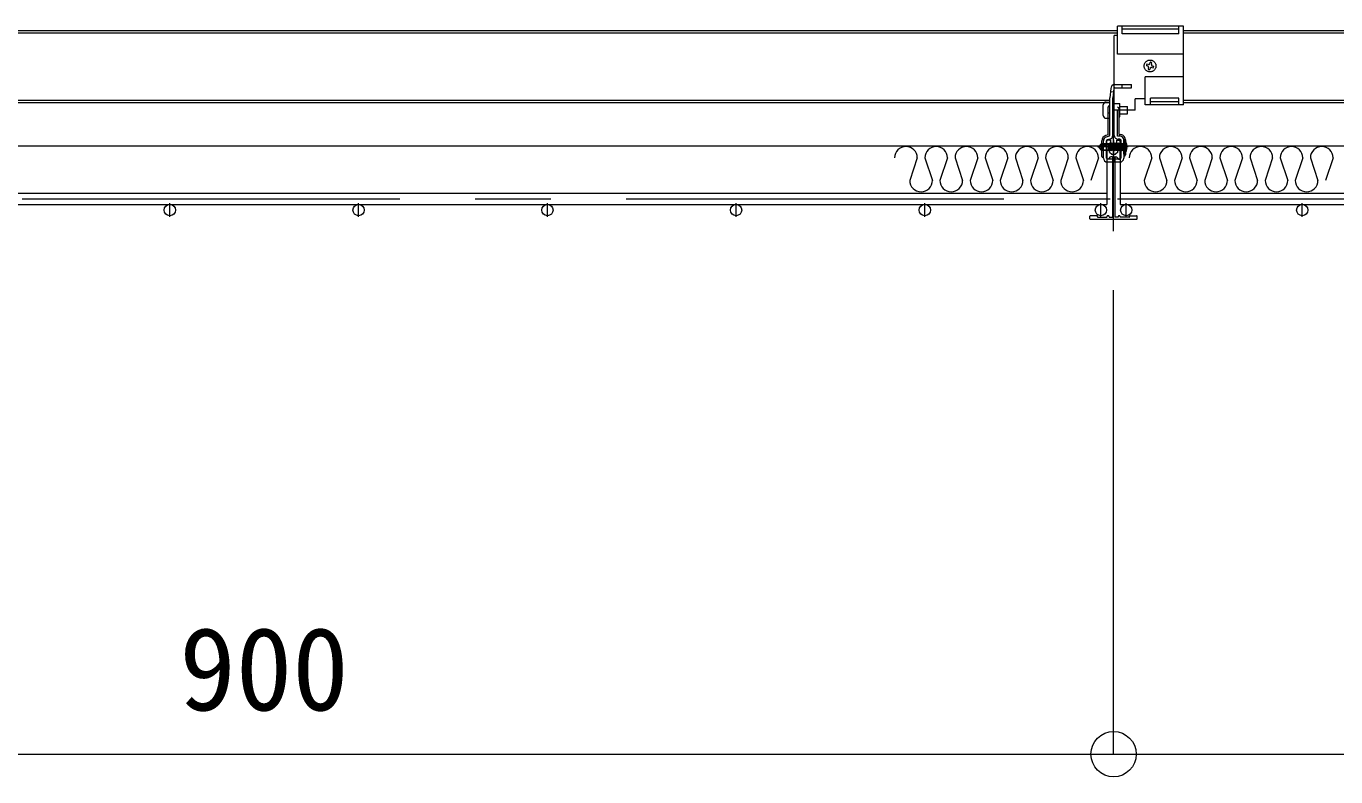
# Model space of a CAD drawing. Units: millimetres at full size, sheet at 1:40; details may follow other scales. Extents: x -7707 to 7893, y -5335 to 5359.
# Drawn here: x 2000 to 2694, y 2477 to 2875 of the extents above; entities that cross this region are included whole.
import ezdxf
from ezdxf.enums import TextEntityAlignment as Align

# ---------------------------------------------------------------- set-up
doc = ezdxf.new("R2010")
doc.units = ezdxf.units.MM
doc.header["$LTSCALE"] = 40
doc.header["$PDMODE"] = 32
doc.header["$PDSIZE"] = 24
for name, pattern in [('CHAIN1', [8, 5, -1, 1, -1]), ('CHAIN2', [12, 9, -1, 1, -1]), ('DASHED1', [1.8, 1.2, -0.6]), ('LONG_DASHED1', [7, 6, -1])]:
    doc.linetypes.add(name, pattern=pattern)
for name, color, linetype, lineweight in [('7-0_中心線', 4, 'CHAIN1', 9), ('7-1_吊り材', 7, 'Continuous', 18), ('7-2_メイン・クロス', 3, 'Continuous', 18), ('7-4_ブレース・補強材', 4, 'Continuous', 9), ('7-5_寸法', 4, 'Continuous', 9), ('7-C_ビス・アンカーボ', 2, 'Continuous', 25), ('7-D_パネル', 4, 'Continuous', 18)]:
    doc.layers.add(name, color=color, linetype=linetype, lineweight=lineweight)
doc.styles.add('ＭＳ ゴシック', font='')
doc.styles.get('ＭＳ ゴシック').set_extended_font_data('MS Gothic')

msp = doc.modelspace()

# ---------------------------------------------------------------- linework, layer by layer
at = {"layer": '7-0_中心線'}
for p, q in [((2576.31, 2766.27), (2576.31, 2822.72)), ((2576.31, 2774.69), (2576.31, 2805.89)), ((1678.08, 2783.49), (2574.42, 2783.49)), ((2578.4, 2783.49), (3474.59, 2783.49)), ((2076.31, 2773.88), (2076.31, 2781.14)), ((2176.31, 2773.88), (2176.31, 2781.14)), ((2276.31, 2773.88), (2276.31, 2781.14)), ((2376.31, 2773.88), (2376.31, 2781.14)), ((2476.31, 2773.88), (2476.31, 2781.14)), ((2569.63, 2773.88), (2569.63, 2781.14)), ((2583.01, 2773.88), (2583.01, 2781.14)), ((2676.31, 2773.88), (2676.31, 2781.14))]:
    msp.add_line(p, q, dxfattribs=at)
at = {"layer": '7-0_中心線', "linetype": 'CHAIN2'}
msp.add_line((2584.04, 2810.94), (2567.75, 2810.94), dxfattribs=at)
at = {"layer": '7-1_吊り材'}
for p, q in [((2613.31, 2874.85), (2578.31, 2874.85)), ((2578.31, 2860.1), (2578.31, 2874.85)), ((2580.81, 2870.86), (2580.81, 2874.85)), ((2610.81, 2873.25), (2580.81, 2873.25)), ((2610.81, 2870.86), (2610.81, 2874.85)), ((2613.31, 2833.25), (2613.31, 2874.85)), ((2578.31, 2869.85), (2576.71, 2869.85)), ((2576.71, 2834.48), (2576.71, 2869.85)), ((2610.81, 2870.86), (2580.81, 2870.86)), ((2613.31, 2860.1), (2578.31, 2860.1)), ((2613.31, 2848), (2593.01, 2848)), ((2593.01, 2833.25), (2593.01, 2848)), ((2574.81, 2841.79), (2574.31, 2836.89)), ((2576.22, 2839.89), (2574.64, 2840.05)), ((2576.41, 2841.79), (2575.91, 2836.89)), ((2576.91, 2843.89), (2585.81, 2843.89)), ((2576.91, 2842.29), (2585.81, 2842.29)), ((2580.81, 2842.29), (2580.81, 2843.89)), ((2585.81, 2842.29), (2585.81, 2843.89)), ((2570.81, 2827.59), (2570.81, 2833.19)), ((2572.31, 2834.69), (2574.31, 2834.69)), ((2573.51, 2817.29), (2573.51, 2832.09)), ((2574.31, 2817.06), (2574.31, 2836.89)), ((2574.31, 2826.09), (2574.31, 2834.69)), ((2575.91, 2817.06), (2575.91, 2836.89)), ((2575.91, 2832.39), (2576.71, 2832.39)), ((2576.71, 2816.99), (2576.71, 2834.48)), ((2576.71, 2833.99), (2579.71, 2833.99)), ((2579.21, 2817.44), (2579.21, 2830.99)), ((2579.71, 2826.79), (2579.71, 2833.99)), ((2579.71, 2832.39), (2583.61, 2832.39)), ((2583.61, 2828.39), (2583.61, 2832.39)), ((2593.01, 2836.45), (2587.71, 2836.45)), ((2587.71, 2830.39), (2587.71, 2836.45)), ((2613.31, 2833.25), (2593.01, 2833.25)), ((2595.81, 2833.25), (2595.81, 2836.69)), ((2610.81, 2836.69), (2595.81, 2836.69)), ((2610.81, 2834.85), (2595.81, 2834.85)), ((2610.81, 2833.25), (2610.81, 2836.69)), ((2572.31, 2826.09), (2574.31, 2826.09)), ((2575.91, 2828.39), (2576.71, 2828.39)), ((2587.71, 2830.39), (2576.71, 2830.39)), ((2578.31, 2816.59), (2578.31, 2830.39)), ((2579.21, 2826.79), (2579.71, 2826.79)), ((2579.71, 2828.39), (2583.61, 2828.39)), ((2573.51, 2817.29), (2572.2, 2816.9)), ((2579.21, 2817.44), (2580.21, 2817.44)), ((2570.15, 2805.83), (2570.15, 2814.12)), ((2570.91, 2804.99), (2570.91, 2814.12)), ((2573.96, 2816.58), (2572.42, 2816.13)), ((2572.51, 2804.99), (2572.51, 2814.12)), ((2574.41, 2815.05), (2572.87, 2814.6)), ((2579.71, 2816.59), (2578.31, 2816.59)), ((2579.71, 2814.99), (2578.71, 2814.99)), ((2580.11, 2814.59), (2580.11, 2804.89)), ((2581.71, 2814.59), (2581.71, 2804.89)), ((2582.61, 2814.59), (2582.61, 2806.79)), ((2575.91, 2804.49), (2573.01, 2804.49)), ((2579.71, 2802.89), (2576.71, 2802.89))]:
    msp.add_line(p, q, dxfattribs=at)
at = {"layer": '7-1_吊り材', "linetype": 'LONG_DASHED1'}
msp.add_line((2573.51, 2828.89), (2574.31, 2828.89), dxfattribs=at)
at = {"layer": '7-1_吊り材', "linetype": 'CHAIN1'}
msp.add_line((2576.31, 2766.27), (2576.31, 2822.72), dxfattribs=at)
at = {"layer": '7-1_吊り材'}
for points in [[(2575.91, 2804.49), (2575.91, 2802.89), (2573.01, 2802.89)], [(2579.71, 2804.49), (2576.71, 2804.49), (2576.71, 2802.89)]]:
    msp.add_lwpolyline(points, dxfattribs=at)
for centre, radius, start, end in [((2576.91, 2841.79), 2.1, 90, 180), ((2576.91, 2841.79), 0.5, 90, 179.99998), ((2572.31, 2833.19), 1.5, 90, 179.99998), ((2574.31, 2832.09), 0.8, 90, 180), ((2578.31, 2830.99), 0.9, 0, 90), ((2572.31, 2827.59), 1.5, 179.99998, 270), ((2579.71, 2814.59), 2.9, 0, 80.07181), ((2573.01, 2814.12), 2.9, 106.38953, 180), ((2573.01, 2814.12), 2.1, 106.38953, 180), ((2573.01, 2814.12), 0.5, 106.38953, 180), ((2573.81, 2817.06), 0.5, 286.38953, 0), ((2573.81, 2817.06), 2.1, 286.38953, 0), ((2578.71, 2816.99), 2, 179.99998, 270), ((2579.71, 2814.59), 2, 0, 89.99998), ((2579.71, 2814.59), 0.4, 0, 90), ((2570.65, 2805.83), 0.5, 180, 270), ((2570.65, 2805.58), 0.25, 270, 0), ((2573.01, 2804.99), 2.1, 180, 270), ((2573.01, 2804.99), 0.5, 180, 270), ((2579.71, 2804.89), 2, 270, 0), ((2579.71, 2804.89), 0.4, 270, 0), ((2581.71, 2806.79), 0.9, 270, 0)]:
    msp.add_arc(centre, radius, start, end, dxfattribs=at)
at = {"layer": '7-2_メイン・クロス'}
for p, q in [((2572.81, 2804.79), (2572.81, 2814.19)), ((2574.56, 2814.49), (2573.11, 2814.49)), ((2574.56, 2814.49), (2574.71, 2814.42)), ((2574.56, 2813.99), (2574.71, 2814.06)), ((2574.56, 2813.99), (2574.71, 2813.92)), ((2574.56, 2813.49), (2574.71, 2813.56)), ((2574.56, 2813.49), (2574.71, 2813.42)), ((2574.56, 2812.99), (2574.71, 2813.06)), ((2574.56, 2812.99), (2574.71, 2812.92)), ((2574.56, 2812.49), (2574.71, 2812.56)), ((2574.56, 2812.49), (2574.71, 2812.42)), ((2574.56, 2811.99), (2574.71, 2812.06)), ((2574.56, 2811.99), (2574.71, 2811.92)), ((2574.56, 2811.49), (2574.71, 2811.56)), ((2574.56, 2811.49), (2574.71, 2811.42)), ((2574.56, 2810.99), (2574.71, 2811.06)), ((2574.56, 2810.99), (2574.71, 2810.92)), ((2574.56, 2810.49), (2574.71, 2810.56)), ((2574.56, 2810.49), (2574.71, 2810.42)), ((2578.06, 2814.24), (2577.92, 2814.17)), ((2578.06, 2813.74), (2577.92, 2813.81)), ((2578.06, 2813.74), (2577.92, 2813.67)), ((2578.06, 2813.24), (2577.92, 2813.31)), ((2578.06, 2813.24), (2577.92, 2813.17)), ((2578.06, 2812.74), (2577.92, 2812.81)), ((2578.06, 2812.74), (2577.92, 2812.67)), ((2578.06, 2812.24), (2577.92, 2812.31)), ((2578.06, 2812.24), (2577.92, 2812.17)), ((2578.06, 2811.74), (2577.92, 2811.81)), ((2578.06, 2811.74), (2577.92, 2811.67)), ((2578.06, 2811.24), (2577.92, 2811.31)), ((2578.06, 2811.24), (2577.92, 2811.17)), ((2578.06, 2810.74), (2577.92, 2810.81)), ((2578.06, 2810.74), (2577.92, 2810.67)), ((2578.06, 2810.24), (2577.92, 2810.31)), ((2578.06, 2810.24), (2577.92, 2810.17)), ((2578.06, 2814.49), (2579.51, 2814.49)), ((2578.06, 2814.49), (2579.51, 2814.49)), ((2578.06, 2814.24), (2578.06, 2814.49)), ((2579.81, 2804.79), (2579.81, 2814.19)), ((2573.71, 2804.49), (2573.11, 2804.49)), ((2573.91, 2804.84), (2574.76, 2805.69)), ((2573.91, 2804.69), (2573.91, 2804.84)), ((2574.11, 2808.19), (2574.11, 2808.99)), ((2574.56, 2808.99), (2574.11, 2808.99)), ((2574.11, 2808.19), (2575.31, 2806.99)), ((2574.56, 2809.99), (2574.71, 2810.06)), ((2574.56, 2809.99), (2574.71, 2809.92)), ((2574.56, 2809.49), (2574.71, 2809.56)), ((2574.56, 2809.49), (2574.71, 2809.42)), ((2574.56, 2808.99), (2574.71, 2809.06)), ((2575.46, 2805.69), (2574.76, 2805.69)), ((2575.31, 2806.99), (2577.31, 2806.99)), ((2575.66, 2805.49), (2575.66, 2773.69)), ((2576.96, 2805.49), (2576.96, 2773.69)), ((2577.16, 2805.69), (2577.86, 2805.69)), ((2578.51, 2808.19), (2577.31, 2806.99)), ((2578.71, 2804.84), (2577.86, 2805.69)), ((2578.06, 2809.74), (2577.92, 2809.81)), ((2578.06, 2809.74), (2577.92, 2809.67)), ((2578.06, 2809.24), (2577.92, 2809.31)), ((2578.06, 2809.24), (2578.51, 2809.24)), ((2578.51, 2808.19), (2578.51, 2809.24)), ((2578.71, 2804.69), (2578.71, 2804.84)), ((2578.91, 2804.49), (2579.51, 2804.49)), ((2563.81, 2772.79), (2563.81, 2774.19)), ((2567.51, 2774.49), (2564.11, 2774.49)), ((2588.51, 2772.49), (2564.11, 2772.49)), ((2567.81, 2773.89), (2567.81, 2774.19)), ((2568.01, 2773.69), (2572.81, 2773.69)), ((2572.81, 2773.94), (2572.81, 2773.69)), ((2573.91, 2773.94), (2573.91, 2773.69)), ((2573.91, 2773.69), (2575.66, 2773.69)), ((2578.71, 2773.69), (2576.96, 2773.69)), ((2578.71, 2773.94), (2578.71, 2773.69)), ((2579.81, 2773.94), (2579.81, 2773.69)), ((2584.61, 2773.69), (2579.81, 2773.69)), ((2584.81, 2773.89), (2584.81, 2774.19)), ((2585.11, 2774.49), (2588.51, 2774.49)), ((2588.81, 2772.79), (2588.81, 2774.19))]:
    msp.add_line(p, q, dxfattribs=at)
at = {"layer": '7-2_メイン・クロス', "linetype": 'CHAIN1'}
msp.add_line((2576.31, 2814.59), (2576.31, 2804.89), dxfattribs=at)
at = {"layer": '7-2_メイン・クロス'}
for centre, radius, start, end in [((2573.11, 2814.19), 0.3, 90, 180), ((2574.61, 2814.24), 0.2, 297.01889, 62.98111), ((2574.61, 2813.74), 0.2, 297.01889, 62.98111), ((2574.61, 2813.24), 0.2, 297.01889, 62.98111), ((2574.61, 2812.74), 0.2, 297.01889, 62.98111), ((2574.61, 2812.24), 0.2, 297.01889, 62.98111), ((2574.61, 2811.74), 0.2, 297.01889, 62.98111), ((2574.61, 2811.24), 0.2, 297.01889, 62.98111), ((2574.61, 2810.74), 0.2, 297.01889, 62.98111), ((2574.61, 2810.24), 0.2, 297.01889, 62.98111), ((2578.01, 2813.99), 0.2, 117.01889, 242.98111), ((2578.01, 2813.49), 0.2, 117.01889, 242.98111), ((2578.01, 2812.99), 0.2, 117.01889, 242.98111), ((2578.01, 2812.49), 0.2, 117.01889, 242.98111), ((2578.01, 2811.99), 0.2, 117.01889, 242.98111), ((2578.01, 2811.49), 0.2, 117.01889, 242.98111), ((2578.01, 2810.99), 0.2, 117.01889, 242.98111), ((2578.01, 2810.49), 0.2, 117.01889, 242.98111), ((2578.01, 2809.99), 0.2, 117.01889, 242.98111), ((2579.51, 2814.19), 0.3, 0, 90), ((2573.11, 2804.79), 0.3, 180, 270), ((2573.71, 2804.69), 0.2, 270, 0), ((2574.61, 2809.74), 0.2, 297.01889, 62.98111), ((2574.61, 2809.24), 0.2, 297.01889, 62.98111), ((2575.46, 2805.49), 0.2, 0, 90), ((2577.16, 2805.49), 0.2, 90, 180), ((2578.01, 2809.49), 0.2, 117.01889, 242.98111), ((2578.91, 2804.69), 0.2, 180, 270), ((2579.51, 2804.79), 0.3, 270, 0), ((2564.11, 2774.19), 0.3, 90, 180), ((2564.11, 2772.79), 0.3, 180, 270), ((2567.51, 2774.19), 0.3, 0, 90), ((2568.01, 2773.89), 0.2, 180, 270), ((2573.36, 2773.94), 0.55, 0, 180), ((2579.26, 2773.94), 0.55, 0, 180), ((2584.61, 2773.89), 0.2, 270, 0), ((2585.11, 2774.19), 0.3, 90, 180), ((2588.51, 2774.19), 0.3, 0, 90), ((2588.51, 2772.79), 0.3, 270, 0)]:
    msp.add_arc(centre, radius, start, end, dxfattribs=at)
at = {"layer": '7-4_ブレース・補強材'}
for p, q in [((1528.81, 2872.49), (2578.31, 2872.49)), ((1528.81, 2871.29), (2578.31, 2871.29)), ((2613.31, 2872.49), (2698.81, 2872.49)), ((2613.31, 2871.29), (2698.81, 2871.29)), ((1528.81, 2835.69), (2574.31, 2835.69)), ((1528.81, 2834.49), (2574.31, 2834.49)), ((2613.31, 2835.69), (2698.81, 2835.69)), ((2613.31, 2834.49), (2698.81, 2834.49))]:
    msp.add_line(p, q, dxfattribs=at)
at = {"layer": '7-5_寸法'}
for p, q in [((2576.31, 2489.3), (2576.31, 2735.02)), ((1676.31, 2489.3), (2576.31, 2489.3)), ((2576.31, 2489.3), (3476.31, 2489.3))]:
    msp.add_line(p, q, dxfattribs=at)
at = {"layer": '7-5_寸法', "color": 7}
msp.add_point((2576.31, 2489.3), dxfattribs=at)
at = {"layer": '7-C_ビス・アンカーボ', "linetype": 'DASHED1', "lineweight": 18}
for p, q in [((2594.49, 2853.63), (2593.7, 2853.88)), ((2594.75, 2854.51), (2593.95, 2854.73)), ((2594.49, 2853.63), (2594.83, 2853.34)), ((2594.9, 2852.9), (2594.67, 2852.09)), ((2594.75, 2854.51), (2595.19, 2854.58)), ((2594.9, 2852.9), (2594.83, 2853.34)), ((2595.49, 2854.91), (2595.19, 2854.58)), ((2595.49, 2854.91), (2595.74, 2855.71)), ((2595.77, 2852.64), (2595.53, 2851.84)), ((2595.77, 2852.64), (2596.07, 2852.98)), ((2596.51, 2853.04), (2596.07, 2852.98)), ((2596.37, 2854.66), (2596.59, 2855.46)), ((2596.37, 2854.66), (2596.43, 2854.21)), ((2596.77, 2853.92), (2596.43, 2854.21)), ((2596.51, 2853.04), (2597.32, 2852.82)), ((2596.77, 2853.92), (2597.57, 2853.67))]:
    msp.add_line(p, q, dxfattribs=at)
at = {"layer": '7-C_ビス・アンカーボ'}
for p, q in [((2568.75, 2811.19), (2569.95, 2812.63)), ((2568.75, 2811.19), (2568.75, 2810.69)), ((2568.75, 2810.69), (2569.95, 2809.26)), ((2569.16, 2810.8), (2570.69, 2812.63)), ((2569.68, 2810.94), (2572.13, 2811.93)), ((2573.75, 2812.63), (2569.95, 2812.63)), ((2573.75, 2812.63), (2574.09, 2812.54)), ((2574.04, 2812), (2573.75, 2809.26)), ((2573.84, 2809.17), (2574.24, 2812.05)), ((2574.62, 2812.16), (2573.92, 2809.3)), ((2574.09, 2812.54), (2574.37, 2813.02)), ((2574.09, 2812.54), (2574.09, 2812.53)), ((2574.29, 2812.47), (2574.37, 2813.02)), ((2574.69, 2812.46), (2574.37, 2813.02)), ((2574.69, 2812.46), (2574.66, 2812.33)), ((2575.46, 2812.46), (2574.69, 2812.46)), ((2575.46, 2812.46), (2574.75, 2809.43)), ((2575.08, 2808.87), (2575.78, 2813.02)), ((2576.1, 2812.46), (2575.4, 2809.43)), ((2575.46, 2812.46), (2575.78, 2813.02)), ((2576.1, 2812.46), (2575.78, 2813.02)), ((2576.87, 2812.46), (2576.1, 2812.46)), ((2576.87, 2812.46), (2576.16, 2809.43)), ((2576.49, 2808.87), (2577.19, 2813.02)), ((2577.52, 2812.46), (2576.81, 2809.43)), ((2576.87, 2812.46), (2577.19, 2813.02)), ((2577.52, 2812.46), (2577.19, 2813.02)), ((2578.28, 2812.46), (2577.52, 2812.46)), ((2577.57, 2809.43), (2578.28, 2812.46)), ((2578.6, 2813.02), (2577.9, 2808.87)), ((2578.22, 2809.43), (2578.93, 2812.46)), ((2578.28, 2812.46), (2578.6, 2813.02)), ((2578.93, 2812.46), (2578.6, 2813.02)), ((2579.69, 2812.46), (2578.93, 2812.46)), ((2578.99, 2809.43), (2579.69, 2812.46)), ((2580.01, 2813.02), (2579.31, 2808.87)), ((2579.63, 2809.43), (2580.34, 2812.46)), ((2579.69, 2812.46), (2580.01, 2813.02)), ((2580.34, 2812.46), (2580.01, 2813.02)), ((2581.25, 2812.63), (2580.34, 2812.46)), ((2580.63, 2809.02), (2581.25, 2812.63)), ((2580.81, 2809.02), (2581.25, 2812.63)), ((2581.25, 2812.63), (2581.75, 2812.92)), ((2581.25, 2809.26), (2581.25, 2812.63)), ((2581.75, 2812.85), (2581.75, 2814.69)), ((2581.75, 2807.19), (2581.75, 2812.85)), ((2582.5, 2807.44), (2582.5, 2814.44)), ((2583.33, 2811.42), (2583.04, 2811.4)), ((2583.04, 2811.4), (2583.04, 2810.49)), ((2583.33, 2810.47), (2583.04, 2810.49)), ((2573.75, 2809.26), (2569.95, 2809.26)), ((2573.75, 2809.26), (2573.84, 2809.17)), ((2573.75, 2809.26), (2573.75, 2809.26)), ((2573.75, 2809.26), (2573.75, 2809.26)), ((2573.92, 2809.3), (2573.84, 2809.17)), ((2573.92, 2809.3), (2574.38, 2809.43)), ((2574.75, 2809.43), (2574.38, 2809.43)), ((2574.75, 2809.43), (2575.08, 2808.87)), ((2575.4, 2809.43), (2575.08, 2808.87)), ((2576.16, 2809.43), (2575.4, 2809.43)), ((2576.16, 2809.43), (2576.49, 2808.87)), ((2576.81, 2809.43), (2576.49, 2808.87)), ((2577.57, 2809.43), (2576.81, 2809.43)), ((2577.57, 2809.43), (2577.9, 2808.87)), ((2578.22, 2809.43), (2577.9, 2808.87)), ((2578.99, 2809.43), (2578.22, 2809.43)), ((2578.99, 2809.43), (2579.31, 2808.87)), ((2579.63, 2809.43), (2579.31, 2808.87)), ((2580.4, 2809.43), (2579.63, 2809.43)), ((2580.63, 2809.02), (2580.4, 2809.43)), ((2580.81, 2809.02), (2580.63, 2809.02)), ((2580.81, 2809.02), (2581.04, 2809.43)), ((2581.25, 2809.26), (2581.04, 2809.43)), ((2581.25, 2809.26), (2581.75, 2808.97))]:
    msp.add_line(p, q, dxfattribs=at)
at = {"layer": '7-C_ビス・アンカーボ', "linetype": 'DASHED1'}
for p, q in [((2581.45, 2812.09), (2580.84, 2810.94)), ((2580.84, 2810.94), (2581.45, 2809.8)), ((2583.04, 2812.88), (2581.45, 2812.09)), ((2583.04, 2809), (2581.45, 2809.8))]:
    msp.add_line(p, q, dxfattribs=at)
at = {"layer": '7-C_ビス・アンカーボ'}
for points in [[(2568.75, 2810.94), (2568.85, 2810.9), (2568.95, 2810.85), (2569.06, 2810.82), (2569.16, 2810.8), (2569.29, 2810.81), (2569.42, 2810.84), (2569.55, 2810.89), (2569.68, 2810.94)], [(2569.95, 2809.26), (2570.26, 2809.64), (2570.53, 2809.99), (2570.72, 2810.32), (2570.8, 2810.58), (2570.75, 2810.78), (2570.59, 2810.88), (2570.35, 2810.93), (2570.04, 2810.94), (2569.68, 2810.94)], [(2573.75, 2809.26), (2573.75, 2811.93), (2572.13, 2811.93)], [(2573.75, 2812.63), (2574.07, 2812.53), (2574.39, 2812.44), (2574.64, 2812.34), (2574.74, 2812.25), (2574.64, 2812.16), (2574.39, 2812.09), (2574.07, 2812.01), (2573.75, 2811.93)], [(2581.04, 2809.43), (2581.25, 2812.63), (2580.4, 2809.43)]]:
    msp.add_lwpolyline(points, dxfattribs=at)
at = {"layer": '7-C_ビス・アンカーボ', "linetype": 'DASHED1', "lineweight": 18}
msp.add_circle((2595.63, 2853.78), 3.15, dxfattribs=at)
for start, end in [(150.39271, 176.89324), (240.39271, 266.89324), (60.39271, 86.89324), (330.39271, 356.89324)]:
    msp.add_arc((2595.63, 2853.78), 1.94, start, end, dxfattribs=at)
at = {"layer": '7-C_ビス・アンカーボ'}
for centre, radius, start, end in [((2582, 2814.69), 0.25, 90, 180), ((2582, 2814.44), 0.5, 0, 90), ((2577.09, 2810.94), 6.26, 4.3721, 30.20221), ((2577.09, 2810.94), 6.26, 329.79781, 355.62791), ((2582, 2807.19), 0.25, 180, 270), ((2582, 2807.44), 0.5, 270, 0)]:
    msp.add_arc(centre, radius, start, end, dxfattribs=at)
at = {"layer": '7-D_パネル'}
for p, q in [((2472.31, 2805.12), (2468.31, 2793.19)), ((2476.31, 2805.12), (2480.31, 2793.19)), ((2488.31, 2805.12), (2484.31, 2793.19)), ((2492.31, 2805.12), (2496.31, 2793.19)), ((2504.31, 2805.12), (2500.31, 2793.19)), ((2508.31, 2805.12), (2512.31, 2793.19)), ((2520.31, 2805.12), (2516.31, 2793.19)), ((2524.31, 2805.12), (2528.31, 2793.19)), ((2536.31, 2805.12), (2532.31, 2793.19)), ((2540.31, 2805.12), (2544.31, 2793.19)), ((2552.31, 2805.12), (2548.31, 2793.19)), ((2556.31, 2805.12), (2560.31, 2793.19)), ((2568.31, 2805.12), (2564.31, 2793.19)), ((2596.6, 2805.12), (2592.6, 2793.19)), ((2600.6, 2805.12), (2604.6, 2793.19)), ((2612.6, 2805.12), (2608.6, 2793.19)), ((2616.6, 2805.12), (2620.6, 2793.19)), ((2628.6, 2805.12), (2624.6, 2793.19)), ((2632.6, 2805.12), (2636.6, 2793.19)), ((2644.6, 2805.12), (2640.6, 2793.19)), ((2648.6, 2805.12), (2652.6, 2793.19)), ((2660.6, 2805.12), (2656.6, 2793.19)), ((2664.6, 2805.12), (2668.6, 2793.19)), ((2676.6, 2805.12), (2672.6, 2793.19)), ((2680.6, 2805.12), (2684.6, 2793.19)), ((2692.6, 2805.12), (2688.6, 2793.19))]:
    msp.add_line(p, q, dxfattribs=at)
at = {"layer": '7-D_パネル', "lineweight": 9}
for p, q in [((2572.81, 2786.17), (2572.81, 2780.49)), ((2579.81, 2786.49), (2579.81, 2780.49)), ((1679.81, 2780.49), (2572.81, 2780.49)), ((2579.81, 2780.49), (3472.81, 2780.49))]:
    msp.add_line(p, q, dxfattribs=at)
at = {"layer": '7-D_パネル'}
for points in [[(1679.81, 2811.49), (2572.81, 2811.49), (2572.81, 2786.17)], [(1679.81, 2811.49), (1679.81, 2786.49), (2572.81, 2786.49)], [(2579.81, 2811.49), (3472.81, 2811.49), (3472.81, 2786.17)], [(2579.81, 2811.49), (2579.81, 2786.49), (3472.81, 2786.49)]]:
    msp.add_lwpolyline(points, dxfattribs=at)
for centre in [(2076.31, 2777.49), (2176.31, 2777.49), (2276.31, 2777.49), (2376.31, 2777.49), (2476.31, 2777.49), (2569.63, 2777.49), (2583.01, 2777.49), (2676.31, 2777.49)]:
    msp.add_circle(centre, 3, dxfattribs=at)
for centre, start, end in [((2466.31, 2805.12), 0, 180), ((2482.31, 2805.12), 0, 180), ((2498.31, 2805.12), 0, 180), ((2514.31, 2805.12), 0, 180), ((2530.31, 2805.12), 0, 180), ((2546.31, 2805.12), 0, 180), ((2562.31, 2805.12), 0, 180), ((2590.6, 2805.12), 0, 180), ((2606.6, 2805.12), 0, 180), ((2622.6, 2805.12), 0, 180), ((2638.6, 2805.12), 0, 180), ((2654.6, 2805.12), 0, 180), ((2670.6, 2805.12), 0, 180), ((2686.6, 2805.12), 0, 180), ((2474.31, 2793.19), 180, 0), ((2490.31, 2793.19), 180, 0), ((2506.31, 2793.19), 180, 0), ((2522.31, 2793.19), 180, 0), ((2538.31, 2793.19), 180, 0), ((2554.31, 2793.19), 180, 0), ((2598.6, 2793.19), 180, 0), ((2614.6, 2793.19), 180, 0), ((2630.6, 2793.19), 180, 0), ((2646.6, 2793.19), 180, 0), ((2662.6, 2793.19), 180, 0), ((2678.6, 2793.19), 180, 0)]:
    msp.add_arc(centre, 6, start, end, dxfattribs=at)

# ---------------------------------------------------------------- texts
at = {"layer": '7-5_寸法', "color": 7, "style": 'ＭＳ ゴシック'}
msp.add_text('900', height=43.99, dxfattribs=at).set_placement((2081.31, 2499.3), align=Align.BOTTOM_LEFT)

doc.saveas('drawing.dxf')
